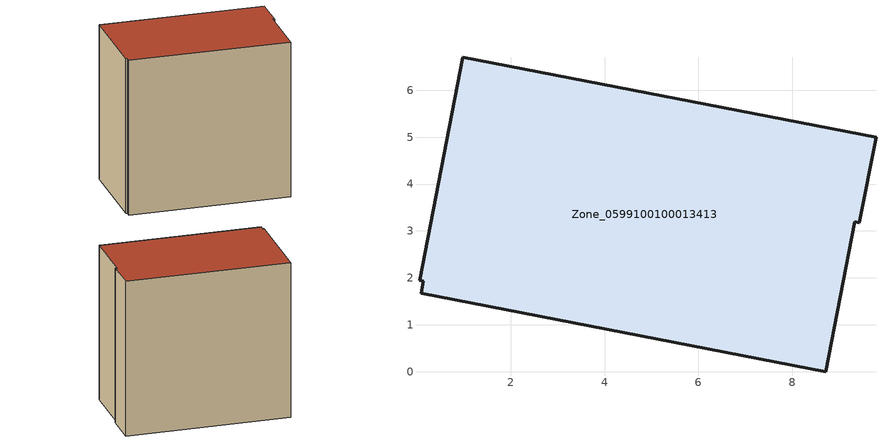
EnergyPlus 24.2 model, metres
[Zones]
Zone_0599100100013413
 floor ground (C_G): 0.08,1.67 0.13,1.93 0.05,1.95 0.97,6.7 9.79,5 9.43,3.17 9.33,3.19 8.72,0 z0
 wall outside (C_F): 9.33,3.19 9.43,3.17 9.79,5 0.97,6.7 0.05,1.95 0.13,1.93 0.08,1.67 8.72,0 9.33,3.19 z0:8.71
 roof outside (C_R): 0.13,1.93 0.08,1.67 8.72,0 9.33,3.19 9.43,3.17 9.79,5 0.97,6.7 0.05,1.95 z8.71
[BUILDING]
Pand.0599100100013413: North Axis=0; Terrain=City; Loads Convergence Tolerance Value=0.04; Temperature Convergence Tolerance Value=0.4; Solar Distribution=FullExterior; Maximum Number of Warmup Days=25; Minimum Number of Warmup Days=1
[Site:Location]
Rotterdam.The.Hague.AP_ZH_NLD Design_Conditions: Latitude=51.96; Longitude=4.45; Time Zone=1; Elevation=-4.5
[SITE:GROUNDTEMPERATURE:BUILDINGSURFACE]
18, 18, 18, 18, 18, 18, 18, 18, 18, 18, 18, 18
[MATERIAL] Thermal Absorptance=0.9; Solar Absorptance=0.7; Visible Absorptance=0.7
Name | Roughness | Thickness | Conductivity | Density | Specific Heat
G.TI.2015-2018 | MediumSmooth | 0.15 | 0.0428571 | 540 | 1210
F.TI.2015-2018 | Rough | 0.3 | 0.0666667 | 1920 | 840
R.TI.2015-2018 | MediumRough | 0.2 | 0.0333333 | 1500 | 1000
[CONSTRUCTION]
C_G: G.TI.2015-2018
C_F: F.TI.2015-2018
C_R: R.TI.2015-2018
[ZONE]
Zone_0599100100013413: Type=1; Multiplier=1; Ceiling Height=Autocalculate; Volume=Autocalculate; Floor Area=autocalculate; Part of Total Floor Area=Yes
[ZONEINFILTRATION:DESIGNFLOWRATE]
Infil_Zone_0599100100013413: Zone or ZoneList or Space or SpaceList=Zone_0599100100013413; Schedule=AlwaysOn; Design Flow Rate Calculation Method=Flow/Area; Flow Rate per Floor Area=0.0015; Constant Term Coefficient=1; Temperature Term Coefficient=0; Velocity Term Coefficient=0; Velocity Squared Term Coefficient=0
[HVACTEMPLATE:ZONE:IDEALLOADSAIRSYSTEM]
Zone_0599100100013413: Maximum Heating Supply Air Temperature=50; Minimum Cooling Supply Air Temperature=13; Maximum Heating Supply Air Humidity Ratio=0.0156; Minimum Cooling Supply Air Humidity Ratio=0.0077; Heating Limit=NoLimit; Cooling Limit=NoLimit; Dehumidification Control Type=ConstantSensibleHeatRatio; Cooling Sensible Heat Ratio=0.7; Dehumidification Setpoint=60; Humidification Control Type=None; Humidification Setpoint=30; Outdoor Air Method=None; Outdoor Air Flow Rate per Person=0.00944; Outdoor Air Flow Rate per Zone Floor Area=0; Outdoor Air Flow Rate per Zone=0; Demand Controlled Ventilation Type=None; Outdoor Air Economizer Type=NoEconomizer; Heat Recovery Type=None; Sensible Heat Recovery Effectiveness=0.7; Latent Heat Recovery Effectiveness=0.65
[ZONECONTROL:THERMOSTAT]
ThermostatControl_Zone_0599100100013413: Zone or ZoneList=Zone_0599100100013413; Control Type Schedule=DualSetpointControlType; Control 1=Thermostat_Zone_0599100100013413; Temperature Difference Between Cutout And Setpoint=0
[THERMOSTATSETPOINT:DUALSETPOINT]
Thermostat_Zone_0599100100013413: Heating Setpoint Temperature Schedule=HeatingSetpoint_Zone_0599100100013413; Cooling Setpoint Temperature Schedule=CoolingSetpoint_Zone_0599100100013413
[SCHEDULE:COMPACT]
HeatingSetpoint_Zone_0599100100013413: Through: 12/31, For: AllDays, Until: 24:00, 21
CoolingSetpoint_Zone_0599100100013413: Through: 12/31, For: AllDays, Until: 24:00, 24
DualSetpointControlType: Through: 12/31, For: AllDays, Until: 24:00, 4
AlwaysOn: Through: 12/31, For: AllDays, Until: 24:00, 1
